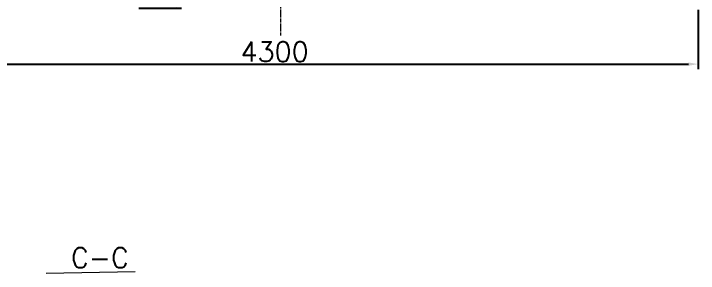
# Model space of a CAD drawing. Header units: millimetres. Extents: x 1900 to 2741, y 0 to 595.
# Drawn here: x 2356.2 to 2528.4, y 297.9 to 363.2 of the extents above; entities that cross this region are included whole.
import ezdxf

# ---------------------------------------------------------------- set-up
doc = ezdxf.new("R2010")
doc.units = ezdxf.units.MM
doc.linetypes.add('CENTER2', pattern=[1.125, 0.75, -0.125, 0.125, -0.125])
for name, color, linetype, lineweight in [('尺寸线', 3, 'Continuous', 15), ('文字层', 7, 'Continuous', 15), ('细实线', 7, 'Continuous', 15), ('细点划线', 1, 'CENTER2', 18)]:
    doc.layers.add(name, color=color, linetype=linetype, lineweight=lineweight)
doc.styles.get("Standard").update_dxf_attribs({"font": 'txt.shx', "bigfont": 'gbcbig.shx'})
doc.dimstyles.new('ISO-25$0', dxfattribs={"dimtxt": 5, "dimasz": 2.5, "dimexe": 1.25, "dimexo": 0, "dimtad": 1, "dimdec": 0, "dimdsep": 46, "dimtxsty": 'Standard', "dimcen": 2.5, "dimdle": 5, "dimadec": 0, "dimazin": 0, "dimtfac": 1, "dimtdec": 0, "dimtmove": 0, "dimatfit": 2, "dimfxl": 0, "dimtolj": 1, "dimarcsym": 0})

# ---------------------------------------------------------------- blocks, each defined once
blk = doc.blocks.new('*X58')
at = {"layer": '尺寸线'}
for points in [[(2320.842459452525, 350.9566237343221), (2320.842459452525, 350.1232904009888), (2318.342459452525, 350.5399570676555)], [(2525.896949056295, 350.9566237343221), (2525.896949056295, 350.1232904009888), (2528.396949056295, 350.5399570676555)]]:
    blk.add_hatch(color=0, dxfattribs=at).paths.add_polyline_path(points, flags=0)
at = {"layer": '尺寸线', "color": 0, "lineweight": -2}
for p, q in [((2318.342459452525, 364.1861087555627), (2318.342459452525, 349.2899570676555)), ((2528.396949056295, 364.1861087555627), (2528.396949056295, 349.2899570676555)), ((2320.842459452525, 350.5399570676555), (2525.896949056295, 350.5399570676555))]:
    blk.add_line(p, q, dxfattribs=at)
at = {"layer": '尺寸线', "color": 0, "insert": (2421.795262442701, 353.6649570676555), "char_height": 5, "width": 52.85714285714312, "attachment_point": 5}
blk.add_mtext('4300', dxfattribs=at)
blk = doc.blocks.new('*X87')
at = {"layer": '尺寸线'}
for points in [[(2396.745424614691, 391.6933854277985), (2397.578757948024, 391.6933854277985), (2397.162091281358, 394.1933854277985)], [(2396.745424614691, 367.0861087555626), (2397.578757948024, 367.0861087555626), (2397.162091281358, 364.5861087555626)]]:
    blk.add_hatch(color=0, dxfattribs=at).paths.add_polyline_path(points, flags=0)
at = {"layer": '尺寸线', "color": 0, "lineweight": -2}
for p, q in [((2387.666913093062, 394.1933854277985), (2398.412091281358, 394.1933854277985)), ((2397.162091281358, 391.6933854277985), (2397.162091281358, 367.0861087555626)), ((2387.666913093062, 364.5861087555626), (2398.412091281358, 364.5861087555626))]:
    blk.add_line(p, q, dxfattribs=at)
at = {"layer": '尺寸线', "color": 0, "insert": (2394.037091281358, 381.5899571254618), "char_height": 5, "width": 37.85714285714312, "attachment_point": 5, "rotation": 90}
blk.add_mtext('600', dxfattribs=at)

msp = doc.modelspace()

# ---------------------------------------------------------------- linework, layer by layer
at = {"layer": '细实线'}
msp.add_line((2364.320661004364, 297.949403642627), (2386.703426698481, 298.4120294831248), dxfattribs=at)
at = {"layer": '细点划线'}
msp.add_line((2423.36970425441, 357.757653612489), (2423.36970425441, 526.6105950824159), dxfattribs=at)

# ---------------------------------------------------------------- texts
at = {"layer": '文字层', "insert": (2370.563672876258, 304.3691686447653), "char_height": 5, "width": 9.28571428571422, "attachment_point": 1}
msp.add_mtext('C-C', dxfattribs=at)

# ---------------------------------------------------------------- dimensions: what is measured, and where the dimension line sits
at = {"layer": '尺寸线'}
dim = msp.add_linear_dim(base=(2397.162091281358, 364.5861087555626), p1=(2387.666913093062, 394.1933854277985), p2=(2387.666913093062, 364.5861087555626), angle=90, text='600', dimstyle='ISO-25$0', override={"dimsah": 1}, dxfattribs=at)
dim.commit()
dim.dimension.update_dxf_attribs({"geometry": '*X87', "text_midpoint": (2397.162091281358, 381.5899571254618), "dimtype": 160})
dim = msp.add_linear_dim(base=(2528.396949056295, 350.5399570676555), p1=(2318.342459452525, 364.1861087555627), p2=(2528.396949056295, 364.1861087555627), text='4300', dimstyle='ISO-25$0', override={"dimsah": 1}, dxfattribs=at)
dim.commit()
dim.dimension.update_dxf_attribs({"geometry": '*X58', "text_midpoint": (2421.795262442701, 350.5399570676555), "dimtype": 160})

doc.saveas('drawing.dxf')
